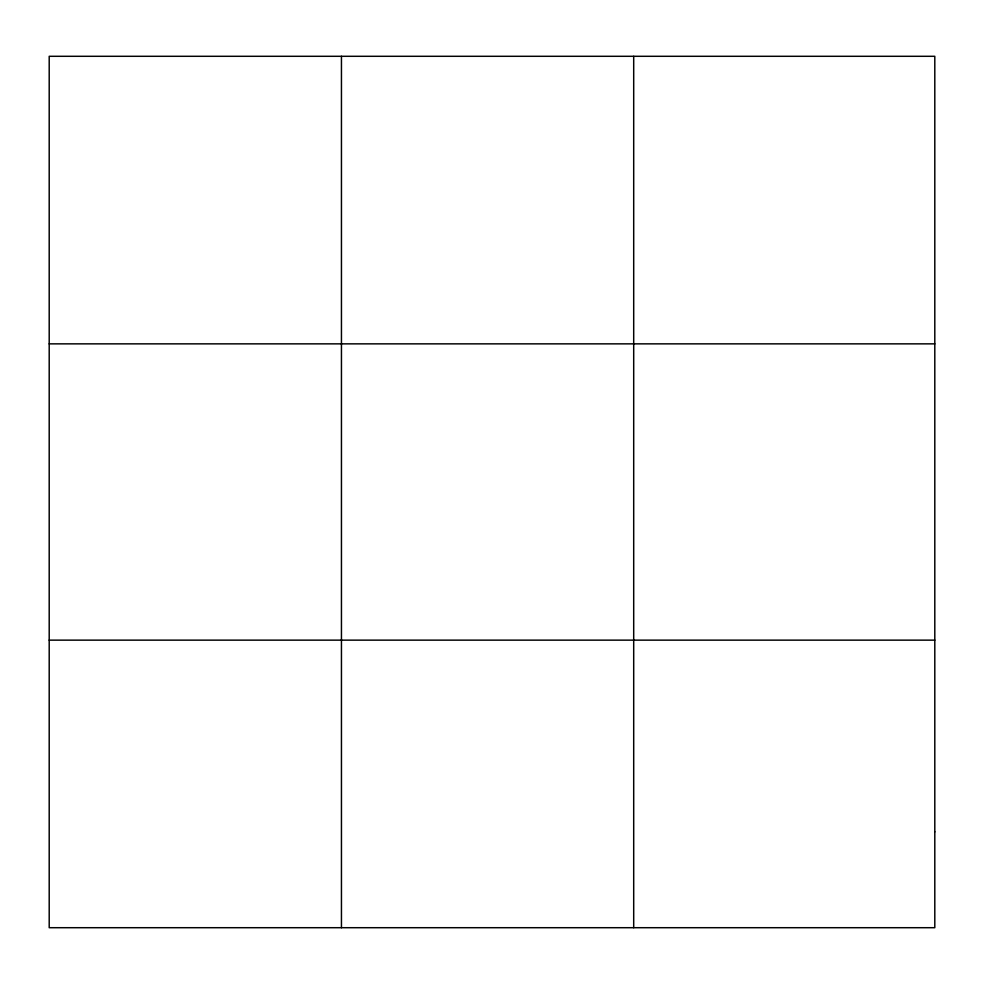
<?xml version="1.0" encoding="UTF-8"?>
<svg xmlns="http://www.w3.org/2000/svg" width="984" height="984" viewBox="0 0 984 984"><rect width="100%" height="100%" fill="white"/><g stroke="black" fill="none" stroke-linecap="round" stroke-linejoin="round"><path stroke-width="1.48" d="M341.448 927.703L341.448 56.297M633.696 927.703L633.696 56.297M49.2 343.859L934.8 343.859M49.2 640.141L934.8 640.141M934.8 831.849L934.8 927.703L49.2 927.703L49.2 56.297L934.8 56.297L934.8 831.849"/></g></svg>
